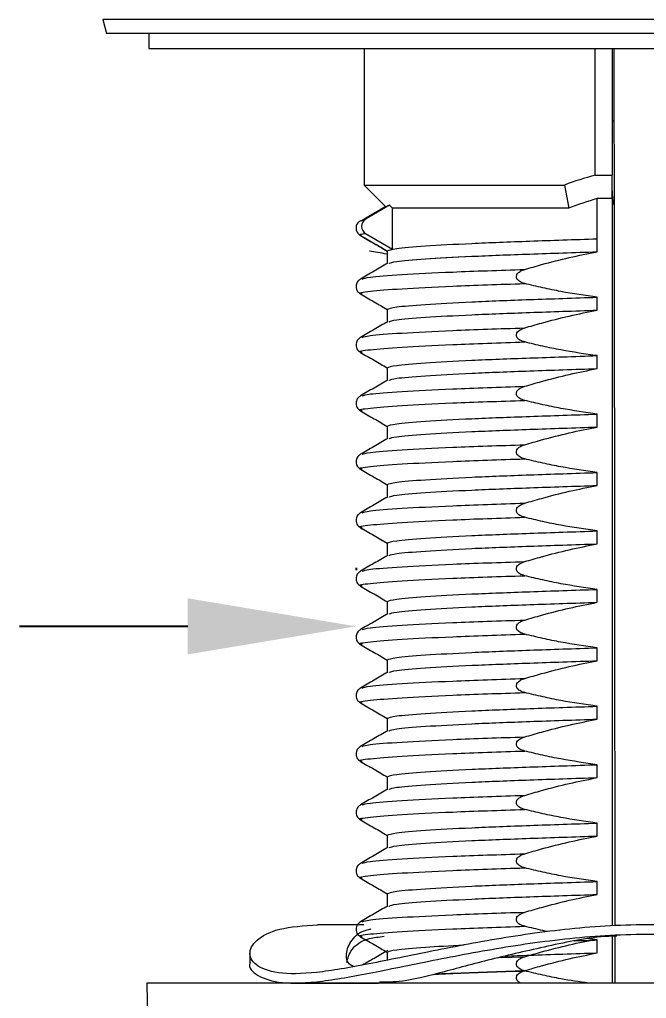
# Model space of a CAD drawing. Header units: inches. Extents: x 4.3 to 18.3, y 1.7 to 16.3.
# Drawn here: x 4.835 to 5.505, y 12.285 to 13.332 of the extents above; entities that cross this region are included whole.
import ezdxf

# ---------------------------------------------------------------- set-up
doc = ezdxf.new("R2010")
doc.units = ezdxf.units.IN
doc.header["$MEASUREMENT"] = 0
doc.header["$PDSIZE"] = -1
doc.layers.add('Dim', color=1, linetype='Continuous')
doc.layers.add('Object', color=4, linetype='Continuous')
doc.styles.get("Standard").update_dxf_attribs({"font": 'romans.shx'})
doc.dimstyles.get("Standard").update_dxf_attribs({"dimtxt": 0.125, "dimasz": 0.18, "dimexe": 0.06, "dimexo": 0.0625, "dimgap": 0.09, "dimtad": 0, "dimtih": 1, "dimtoh": 1, "dimdec": 4, "dimlfac": 2, "dimzin": 4, "dimdsep": 46, "dimlunit": 5, "dimtxsty": 'Standard', "dimcen": 0.09, "dimadec": 0, "dimazin": 1, "dimtfac": 1, "dimtdec": 4, "dimtofl": 0, "dimtmove": 0, "dimatfit": 0, "dimfxl": 0, "dimfrac": 2, "dimtolj": 1, "dimtzin": 0, "dimarcsym": 0})

# ---------------------------------------------------------------- blocks, each defined once
blk = doc.blocks.new('*D17')
at = {"layer": 'Defpoints', "color": 0}
for p in [(5.1945, 12.6831), (5.8734, 12.6831), (5.8734, 12.6831)]:
    blk.add_point(p, dxfattribs=at)
at = {"layer": 'Dim', "color": 0, "lineweight": -2}
for p, q in [((5.1945, 12.7456), (5.1945, 12.7431)), ((5.8734, 12.7456), (5.8734, 12.7431)), ((5.0145, 12.6831), (4.8345, 12.6831)), ((6.0534, 12.6831), (6.4685, 12.6831))]:
    blk.add_line(p, q, dxfattribs=at)
at = {"layer": 'Dim', "color": 0}
for points in [[(5.0145, 12.7131), (5.0145, 12.6531), (5.1945, 12.6831)], [(6.0534, 12.7131), (6.0534, 12.6531), (5.8734, 12.6831)]]:
    blk.add_solid(points, dxfattribs=at)
at = {"layer": 'Dim', "color": 0, "insert": (6.9751, 12.6831), "char_height": 0.125, "attachment_point": 5}
blk.add_mtext('\\A1;1 3/8\\P [35mm]\\PDia.', dxfattribs=at)

msp = doc.modelspace()

# ---------------------------------------------------------------- linework, layer by layer
at = {"layer": 'Object', "color": 4, "linetype": 'Continuous', "lineweight": 15}
for p, q in [((6.14415, 13.332111), (4.923677, 13.332111)), ((4.923677, 13.332111), (4.927417, 13.317111)), ((6.14041, 13.317111), (4.927417, 13.317111)), ((4.97289, 13.317111), (4.97289, 13.301079)), ((4.97289, 13.301079), (5.533913, 13.301079)), ((5.203205, 13.301079), (5.203205, 13.155142)), ((5.450438, 13.165576), (5.450438, 13.301079)), ((5.468413, 13.301079), (5.468413, 13.165576)), ((5.470277, 13.301079), (5.470501, 13.097231)), ((5.470362, 13.223444), (5.468413, 13.223444)), ((5.450438, 13.165576), (5.468413, 13.165576)), ((5.468413, 13.140576), (5.468413, 13.165576)), ((5.203205, 13.155142), (5.417567, 13.155142)), ((5.203205, 13.155142), (5.226826, 13.131521)), ((5.417567, 13.155142), (5.422147, 13.130434)), ((5.452605, 13.096892), (5.452605, 13.140576)), ((5.468413, 13.140576), (5.452605, 13.140576)), ((5.468413, 13.140576), (5.468413, 13.086707)), ((5.230284, 13.133542), (5.204711, 13.118511)), ((5.230333, 13.133478), (5.227661, 13.132356)), ((5.233322, 13.130434), (5.230275, 13.133536)), ((5.233322, 13.086642), (5.233322, 13.130434)), ((5.422147, 13.130434), (5.233322, 13.130434)), ((5.199967, 13.117003), (5.204744, 13.118438)), ((5.204782, 13.103416), (5.233362, 13.086619)), ((5.452605, 13.083812), (5.452605, 13.097626)), ((5.470512, 13.097231), (5.470898, 12.736604)), ((5.227913, 13.084768), (5.233323, 13.086549)), ((5.227913, 13.084768), (5.227913, 13.071191)), ((5.227913, 13.084768), (5.227913, 13.071191)), ((5.468413, 13.086707), (5.468413, 12.736604)), ((5.452605, 13.021312), (5.452605, 13.035126)), ((5.227913, 13.022269), (5.227913, 13.008691)), ((5.452605, 12.958812), (5.452605, 12.972626)), ((5.227913, 12.959769), (5.227913, 12.946192)), ((5.452605, 12.896312), (5.452605, 12.910126)), ((5.227913, 12.897268), (5.227913, 12.883691)), ((5.452605, 12.833812), (5.452605, 12.847626)), ((5.227913, 12.834769), (5.227913, 12.821191)), ((5.452605, 12.771312), (5.452605, 12.785126)), ((5.452606, 12.771311), (5.452606, 12.785125)), ((5.227914, 12.772268), (5.227914, 12.758691)), ((5.468413, 12.736604), (5.468413, 12.362822)), ((5.470898, 12.736604), (5.471309, 12.362964)), ((5.452605, 12.708812), (5.452605, 12.722626)), ((5.227913, 12.709768), (5.227913, 12.696191)), ((5.452605, 12.646312), (5.452605, 12.660126)), ((5.227913, 12.647269), (5.227913, 12.633691)), ((5.452605, 12.583812), (5.452605, 12.597626)), ((5.227913, 12.584769), (5.227913, 12.571191)), ((5.452605, 12.521312), (5.452605, 12.535126)), ((5.227913, 12.522268), (5.227913, 12.508691)), ((5.452605, 12.458812), (5.452605, 12.472626)), ((5.227913, 12.459769), (5.227913, 12.446191)), ((5.452605, 12.396312), (5.452605, 12.410126)), ((5.227913, 12.397269), (5.227913, 12.383691)), ((5.202964, 12.363961), (5.153211, 12.363961)), ((5.452605, 12.333812), (5.452605, 12.347626)), ((5.468413, 12.351674), (5.468413, 12.301461)), ((5.471321, 12.351758), (5.471376, 12.301461)), ((5.227913, 12.334768), (5.227913, 12.325958)), ((5.08097, 12.333346), (5.08097, 12.323347)), ((5.347424, 12.328797), (5.374971, 12.329699)), ((6.097286, 12.301461), (4.970541, 12.301461)), ((4.970541, 12.301461), (4.971234, 12.261741)), ((5.12516, 12.301493), (5.21839, 12.301493)), ((5.202649, 12.301493), (5.202705, 12.301461))]:
    msp.add_line(p, q, dxfattribs=at)
for centre, radius, start, end in [((5.533913, 12.845576), 0.330709, 104.620471, 110.598063), ((5.533913, 12.845576), 0.306, 105.4093, 111.422984), ((5.209242, 13.110985), 0.008785, 121.104863, 239.439852)]:
    msp.add_arc(centre, radius, start, end, dxfattribs=at)
msp.add_ellipse((5.473413, 13.148803), major_axis=(0, 0.01866), ratio=0.26794919, start_param=1.57079633, end_param=2.50983748, dxfattribs=at)
for points, knots in [([(5.226279, 13.132068), (5.222048, 13.129619), (5.212975, 13.124366), (5.203903, 13.119114), (5.199062, 13.116311)], [0, 0, 0, 0, 0.466364616, 1, 1, 1, 1]), ([(5.199202, 13.117094), (5.198161, 13.116346), (5.195959, 13.114762), (5.193981, 13.110073), (5.19507, 13.104378), (5.197812, 13.102222), (5.1992, 13.10113)], [0, 0, 0, 0, 0.21948819, 0.46436876, 0.72875201, 1, 1, 1, 1]), ([(5.200433, 13.101205), (5.199818, 13.101325), (5.19612, 13.102049), (5.200823, 13.102757), (5.204744, 13.103346)], [0, 0, 0, 0, 0.166410718, 1, 1, 1, 1]), ([(5.199201, 13.10113), (5.204057, 13.098323), (5.213628, 13.092791), (5.223198, 13.087258), (5.227913, 13.084532)], [0, 0, 0, 0, 0.50732747, 1, 1, 1, 1]), ([(5.200115, 13.100753), (5.204958, 13.09795), (5.214225, 13.092584), (5.22349, 13.087219), (5.227913, 13.084657)], [0, 0, 0, 0, 0.522554907, 1, 1, 1, 1]), ([(5.227913, 13.084768), (5.229878, 13.085576), (5.233878, 13.087219), (5.265995, 13.089976), (5.315323, 13.092734), (5.378671, 13.095162), (5.427965, 13.096805), (5.452605, 13.097626)], [0, 0, 0, 0, 0.19759985, 0.40218571, 0.60677143, 0.80343505, 1, 1, 1, 1]), ([(5.227537, 13.081119), (5.220882, 13.082466), (5.214144, 13.083829), (5.209048, 13.08427), (5.208986, 13.084275)], [0, 0, 0, 0, 0.987900104, 1, 1, 1, 1]), ([(5.229962, 13.071456), (5.231646, 13.072101), (5.23552, 13.073583), (5.26614, 13.076163), (5.315286, 13.078919), (5.37868, 13.081349), (5.427968, 13.082991), (5.452605, 13.083812)], [0, 0, 0, 0, 0.16399508, 0.37714906, 0.5903029, 0.79520288, 1, 1, 1, 1]), ([(5.229962, 13.071456), (5.231589, 13.072101), (5.235333, 13.073585), (5.267159, 13.076151), (5.297635, 13.078082), (5.319929, 13.07896), (5.320633, 13.078988)], [0, 0, 0, 0, 0.2745834, 0.63147547, 0.9883673, 1, 1, 1, 1]), ([(5.374971, 13.064842), (5.380982, 13.06659), (5.396774, 13.071183), (5.422601, 13.077814), (5.442598, 13.081811), (5.452605, 13.083812)], [0, 0, 0, 0, 0.23490281, 0.61712232, 1, 1, 1, 1]), ([(5.228341, 13.071438), (5.223486, 13.068632), (5.213776, 13.063019), (5.204066, 13.057406), (5.199211, 13.054599)], [0, 0, 0, 0, 0.499977505, 1, 1, 1, 1]), ([(5.200909, 13.054625), (5.202777, 13.05528), (5.20703, 13.056773), (5.240658, 13.059372), (5.287, 13.06172), (5.33383, 13.063539), (5.361387, 13.064412), (5.374971, 13.064842)], [0, 0, 0, 0, 0.20275083, 0.46173924, 0.72072776, 0.86233396, 1, 1, 1, 1]), ([(5.374971, 13.04975), (5.373144, 13.050311), (5.370557, 13.051106), (5.367737, 13.053186), (5.366422, 13.054869), (5.36591, 13.05664), (5.366034, 13.058174), (5.366761, 13.059865), (5.368606, 13.06194), (5.371527, 13.063683), (5.373924, 13.064489), (5.374971, 13.064842)], [0, 0, 0, 0, 0.22731519, 0.3218077, 0.41715911, 0.47803922, 0.53907358, 0.59812008, 0.69630639, 0.86720087, 1, 1, 1, 1]), ([(5.199202, 13.054594), (5.198215, 13.053894), (5.196099, 13.052392), (5.194016, 13.047864), (5.194939, 13.042027), (5.197759, 13.03978), (5.1992, 13.03863)], [0, 0, 0, 0, 0.21116325, 0.45282353, 0.72025287, 1, 1, 1, 1]), ([(5.200883, 13.038604), (5.200098, 13.038758), (5.195122, 13.039736), (5.207666, 13.041509), (5.239869, 13.04428), (5.287107, 13.046628), (5.333811, 13.048448), (5.361381, 13.04932), (5.374971, 13.04975)], [0, 0, 0, 0, 0.042766, 0.27138041, 0.50807434, 0.74476836, 0.87418467, 1, 1, 1, 1]), ([(5.452605, 13.035126), (5.439585, 13.036975), (5.420031, 13.039754), (5.394223, 13.045106), (5.381391, 13.048202), (5.374971, 13.04975)], [0, 0, 0, 0, 0.49896663, 0.74937864, 1, 1, 1, 1]), ([(5.199201, 13.03863), (5.204057, 13.035823), (5.213628, 13.030291), (5.223198, 13.024758), (5.227913, 13.022032)], [0, 0, 0, 0, 0.50732965, 1, 1, 1, 1]), ([(5.227913, 13.022269), (5.229878, 13.023076), (5.233878, 13.024719), (5.265995, 13.027476), (5.315323, 13.030234), (5.378671, 13.032663), (5.427965, 13.034305), (5.452605, 13.035126)], [0, 0, 0, 0, 0.19759983, 0.40218572, 0.60677142, 0.80343507, 1, 1, 1, 1]), ([(5.229962, 13.008956), (5.231646, 13.009601), (5.23552, 13.011082), (5.26614, 13.013664), (5.315286, 13.016419), (5.37868, 13.018849), (5.427968, 13.020491), (5.452605, 13.021312)], [0, 0, 0, 0, 0.16399508, 0.37714908, 0.59030289, 0.79520286, 1, 1, 1, 1]), ([(5.374971, 13.002342), (5.380982, 13.00409), (5.396774, 13.008683), (5.422601, 13.015314), (5.442598, 13.019311), (5.452605, 13.021312)], [0, 0, 0, 0, 0.23490264, 0.61712185, 1, 1, 1, 1]), ([(5.228341, 13.008939), (5.223486, 13.006132), (5.213777, 13.000518), (5.204066, 12.994906), (5.199211, 12.992099)], [0, 0, 0, 0, 0.49998187, 1, 1, 1, 1]), ([(5.200909, 12.992125), (5.202777, 12.99278), (5.20703, 12.994272), (5.240658, 12.996872), (5.287, 12.99922), (5.33383, 13.001039), (5.361387, 13.001912), (5.374971, 13.002342)], [0, 0, 0, 0, 0.20275081, 0.46173922, 0.72072775, 0.86233396, 1, 1, 1, 1]), ([(5.374971, 12.98725), (5.373144, 12.987811), (5.370557, 12.988607), (5.367737, 12.990686), (5.366422, 12.992369), (5.36591, 12.99414), (5.366034, 12.995674), (5.366761, 12.997365), (5.368606, 12.99944), (5.371527, 13.001183), (5.373924, 13.001989), (5.374971, 13.002342)], [0, 0, 0, 0, 0.2273191, 0.32180434, 0.41715558, 0.47803558, 0.53906983, 0.59812708, 0.69631321, 0.86720111, 1, 1, 1, 1]), ([(5.199202, 12.992094), (5.198215, 12.991394), (5.196099, 12.989891), (5.194016, 12.985364), (5.194939, 12.979527), (5.197759, 12.977279), (5.1992, 12.97613)], [0, 0, 0, 0, 0.21116325, 0.45282353, 0.72025287, 1, 1, 1, 1]), ([(5.200883, 12.976104), (5.200098, 12.976258), (5.195122, 12.977235), (5.207666, 12.979009), (5.239869, 12.98178), (5.287107, 12.984128), (5.333811, 12.985948), (5.361381, 12.98682), (5.374971, 12.98725)], [0, 0, 0, 0, 0.04276598, 0.27138042, 0.50807433, 0.74476835, 0.87418467, 1, 1, 1, 1]), ([(5.452605, 12.972626), (5.439585, 12.974476), (5.420031, 12.977254), (5.394223, 12.982606), (5.381391, 12.985701), (5.374971, 12.98725)], [0, 0, 0, 0, 0.498967, 0.74937845, 1, 1, 1, 1]), ([(5.199201, 12.97613), (5.204057, 12.973323), (5.213628, 12.967791), (5.223198, 12.962258), (5.227913, 12.959532)], [0, 0, 0, 0, 0.50733189, 1, 1, 1, 1]), ([(5.227913, 12.959769), (5.229878, 12.960576), (5.233878, 12.962219), (5.265995, 12.964976), (5.315323, 12.967734), (5.378671, 12.970163), (5.427965, 12.971805), (5.452605, 12.972626)], [0, 0, 0, 0, 0.19759982, 0.40218571, 0.60677143, 0.80343505, 1, 1, 1, 1]), ([(5.229962, 12.946456), (5.231646, 12.947101), (5.23552, 12.948583), (5.26614, 12.951163), (5.315286, 12.95392), (5.37868, 12.956349), (5.427968, 12.957991), (5.452605, 12.958812)], [0, 0, 0, 0, 0.16399508, 0.37714906, 0.5903029, 0.79520285, 1, 1, 1, 1]), ([(5.374971, 12.939842), (5.380982, 12.94159), (5.396774, 12.946184), (5.422601, 12.952814), (5.442598, 12.956811), (5.452605, 12.958812)], [0, 0, 0, 0, 0.23490285, 0.61712151, 1, 1, 1, 1]), ([(5.228341, 12.946438), (5.223486, 12.943632), (5.213777, 12.938018), (5.204066, 12.932406), (5.199211, 12.929599)], [0, 0, 0, 0, 0.49998187, 1, 1, 1, 1]), ([(5.200909, 12.929625), (5.202777, 12.93028), (5.20703, 12.931772), (5.240658, 12.934372), (5.287, 12.93672), (5.33383, 12.93854), (5.361387, 12.939412), (5.374971, 12.939842)], [0, 0, 0, 0, 0.2027508, 0.46173924, 0.72072774, 0.86233396, 1, 1, 1, 1]), ([(5.374971, 12.92475), (5.373144, 12.925311), (5.370557, 12.926106), (5.367737, 12.928186), (5.366422, 12.929869), (5.36591, 12.93164), (5.366034, 12.933174), (5.366761, 12.934865), (5.368606, 12.93694), (5.371527, 12.938683), (5.373924, 12.939489), (5.374971, 12.939842)], [0, 0, 0, 0, 0.22731844, 0.3218105, 0.41716146, 0.47802996, 0.53907575, 0.59812198, 0.69630782, 0.8672015, 1, 1, 1, 1]), ([(5.199202, 12.929594), (5.198215, 12.928894), (5.196099, 12.927392), (5.194016, 12.922864), (5.194939, 12.917027), (5.197759, 12.914779), (5.1992, 12.91363)], [0, 0, 0, 0, 0.211160477, 0.452820309, 0.72025338, 1, 1, 1, 1]), ([(5.200883, 12.913604), (5.200098, 12.913758), (5.195122, 12.914736), (5.207666, 12.916509), (5.239869, 12.919281), (5.287107, 12.921628), (5.333811, 12.923448), (5.361381, 12.92432), (5.374971, 12.92475)], [0, 0, 0, 0, 0.042766, 0.27138042, 0.50807436, 0.74476835, 0.87418469, 1, 1, 1, 1]), ([(5.452605, 12.910126), (5.439585, 12.911976), (5.420031, 12.914754), (5.394223, 12.920106), (5.381391, 12.923201), (5.374971, 12.92475)], [0, 0, 0, 0, 0.498967, 0.74937845, 1, 1, 1, 1]), ([(5.199201, 12.91363), (5.204057, 12.910823), (5.213628, 12.905291), (5.223198, 12.899758), (5.227913, 12.897032)], [0, 0, 0, 0, 0.50732747, 1, 1, 1, 1]), ([(5.227913, 12.897268), (5.229878, 12.898076), (5.233878, 12.899719), (5.265995, 12.902476), (5.315323, 12.905234), (5.378671, 12.907662), (5.427965, 12.909305), (5.452605, 12.910126)], [0, 0, 0, 0, 0.19759985, 0.40218571, 0.60677143, 0.80343505, 1, 1, 1, 1]), ([(5.229962, 12.883956), (5.231646, 12.884601), (5.23552, 12.886083), (5.26614, 12.888664), (5.315286, 12.891419), (5.37868, 12.893849), (5.427968, 12.895491), (5.452605, 12.896312)], [0, 0, 0, 0, 0.16399508, 0.37714909, 0.5903029, 0.79520288, 1, 1, 1, 1]), ([(5.374971, 12.877342), (5.380982, 12.87909), (5.396774, 12.883683), (5.422601, 12.890314), (5.442598, 12.894311), (5.452605, 12.896312)], [0, 0, 0, 0, 0.23490281, 0.61712232, 1, 1, 1, 1]), ([(5.228341, 12.883938), (5.223486, 12.881132), (5.213776, 12.875519), (5.204066, 12.869906), (5.199211, 12.867099)], [0, 0, 0, 0, 0.499977505, 1, 1, 1, 1]), ([(5.200909, 12.867125), (5.202777, 12.86778), (5.20703, 12.869273), (5.240658, 12.871872), (5.287, 12.87422), (5.33383, 12.876039), (5.361387, 12.876912), (5.374971, 12.877342)], [0, 0, 0, 0, 0.20275083, 0.46173924, 0.72072776, 0.86233396, 1, 1, 1, 1]), ([(5.374971, 12.86225), (5.373144, 12.862812), (5.370557, 12.863607), (5.367737, 12.865686), (5.366422, 12.867369), (5.36591, 12.86914), (5.366034, 12.870674), (5.366761, 12.872365), (5.368606, 12.87444), (5.371527, 12.876183), (5.373924, 12.876989), (5.374971, 12.877342)], [0, 0, 0, 0, 0.227320147, 0.321805819, 0.417157492, 0.478037769, 0.539072302, 0.598118967, 0.69630555, 0.867200501, 1, 1, 1, 1]), ([(5.199202, 12.867094), (5.198215, 12.866394), (5.196099, 12.864892), (5.194016, 12.860364), (5.194939, 12.854527), (5.197759, 12.85228), (5.1992, 12.85113)], [0, 0, 0, 0, 0.21116325, 0.45282353, 0.72025287, 1, 1, 1, 1]), ([(5.200883, 12.851104), (5.200098, 12.851258), (5.195122, 12.852236), (5.207666, 12.854009), (5.239869, 12.85678), (5.287107, 12.859128), (5.333811, 12.860948), (5.361381, 12.86182), (5.374971, 12.86225)], [0, 0, 0, 0, 0.042766, 0.27138041, 0.50807434, 0.74476836, 0.87418467, 1, 1, 1, 1]), ([(5.452605, 12.847626), (5.439585, 12.849476), (5.420031, 12.852254), (5.394223, 12.857606), (5.381391, 12.860701), (5.374971, 12.86225)], [0, 0, 0, 0, 0.49896634, 0.7493785, 1, 1, 1, 1]), ([(5.199201, 12.85113), (5.204057, 12.848323), (5.213628, 12.842791), (5.223198, 12.837258), (5.227913, 12.834532)], [0, 0, 0, 0, 0.50732965, 1, 1, 1, 1]), ([(5.227913, 12.834769), (5.229878, 12.835576), (5.233878, 12.837219), (5.265995, 12.839976), (5.315323, 12.842734), (5.378671, 12.845163), (5.427965, 12.846805), (5.452605, 12.847626)], [0, 0, 0, 0, 0.19759982, 0.40218571, 0.60677141, 0.80343505, 1, 1, 1, 1]), ([(5.229962, 12.821456), (5.231646, 12.822101), (5.23552, 12.823582), (5.26614, 12.826164), (5.315286, 12.828919), (5.37868, 12.831349), (5.427968, 12.832991), (5.452605, 12.833812)], [0, 0, 0, 0, 0.16399508, 0.37714908, 0.59030289, 0.79520286, 1, 1, 1, 1]), ([(5.374971, 12.814842), (5.380982, 12.81659), (5.396774, 12.821184), (5.422601, 12.827814), (5.442598, 12.831811), (5.452605, 12.833812)], [0, 0, 0, 0, 0.23490362, 0.61712189, 1, 1, 1, 1]), ([(5.228341, 12.821439), (5.223486, 12.818632), (5.213777, 12.813018), (5.204066, 12.807406), (5.199211, 12.804599)], [0, 0, 0, 0, 0.49998187, 1, 1, 1, 1]), ([(5.200909, 12.804625), (5.202777, 12.80528), (5.20703, 12.806772), (5.240658, 12.809372), (5.287, 12.81172), (5.33383, 12.813539), (5.361387, 12.814412), (5.374971, 12.814842)], [0, 0, 0, 0, 0.20275081, 0.46173925, 0.72072775, 0.86233396, 1, 1, 1, 1]), ([(5.374971, 12.79975), (5.373144, 12.800311), (5.370557, 12.801107), (5.367737, 12.803186), (5.366422, 12.804869), (5.36591, 12.80664), (5.366034, 12.808174), (5.366761, 12.809865), (5.368605, 12.81194), (5.371527, 12.813683), (5.373924, 12.814489), (5.374971, 12.814842)], [0, 0, 0, 0, 0.22731933, 0.32180466, 0.41716547, 0.47803421, 0.53908024, 0.59812669, 0.69631292, 0.86720098, 1, 1, 1, 1]), ([(5.199202, 12.804594), (5.198215, 12.803894), (5.196099, 12.802391), (5.194016, 12.797864), (5.194939, 12.792027), (5.197759, 12.789779), (5.1992, 12.78863)], [0, 0, 0, 0, 0.21116325, 0.45282353, 0.72025287, 1, 1, 1, 1]), ([(5.200883, 12.788604), (5.200098, 12.788758), (5.195122, 12.789735), (5.207666, 12.791509), (5.239869, 12.79428), (5.287107, 12.796628), (5.333811, 12.798447), (5.361381, 12.79932), (5.374971, 12.79975)], [0, 0, 0, 0, 0.04276598, 0.27138042, 0.50807433, 0.74476835, 0.87418467, 1, 1, 1, 1]), ([(5.452605, 12.785126), (5.439585, 12.786976), (5.420031, 12.789754), (5.394223, 12.795106), (5.381391, 12.798201), (5.374971, 12.79975)], [0, 0, 0, 0, 0.498967, 0.74937845, 1, 1, 1, 1]), ([(5.452606, 12.785125), (5.439586, 12.786975), (5.420032, 12.789753), (5.394224, 12.795105), (5.381392, 12.7982), (5.374972, 12.799749)], [0, 0, 0, 0, 0.498967, 0.74937845, 1, 1, 1, 1]), ([(5.199201, 12.78863), (5.204057, 12.785823), (5.213628, 12.780291), (5.223198, 12.774758), (5.227913, 12.772032)], [0, 0, 0, 0, 0.50733189, 1, 1, 1, 1]), ([(5.199202, 12.788629), (5.204058, 12.785822), (5.213629, 12.78029), (5.223199, 12.774757), (5.227914, 12.772031)], [0, 0, 0, 0, 0.50732747, 1, 1, 1, 1]), ([(5.227913, 12.772269), (5.229878, 12.773076), (5.233878, 12.774719), (5.265995, 12.777476), (5.315323, 12.780234), (5.378671, 12.782663), (5.427965, 12.784305), (5.452605, 12.785126)], [0, 0, 0, 0, 0.19759982, 0.40218571, 0.60677143, 0.80343505, 1, 1, 1, 1]), ([(5.227914, 12.772268), (5.229879, 12.773075), (5.233879, 12.774718), (5.265996, 12.777475), (5.315324, 12.780233), (5.378672, 12.782662), (5.427966, 12.784304), (5.452606, 12.785125)], [0, 0, 0, 0, 0.19759985, 0.40218571, 0.60677143, 0.80343505, 1, 1, 1, 1]), ([(5.229963, 12.758955), (5.231647, 12.7596), (5.235521, 12.761082), (5.266141, 12.763663), (5.315287, 12.766419), (5.378681, 12.768848), (5.427969, 12.77049), (5.452606, 12.771311)], [0, 0, 0, 0, 0.16399508, 0.37714906, 0.5903029, 0.79520288, 1, 1, 1, 1]), ([(5.374972, 12.752341), (5.380984, 12.754089), (5.396775, 12.758683), (5.422602, 12.765314), (5.442599, 12.769311), (5.452606, 12.771311)], [0, 0, 0, 0, 0.23490281, 0.61712232, 1, 1, 1, 1]), ([(5.228342, 12.758938), (5.223487, 12.756131), (5.213777, 12.750518), (5.204067, 12.744905), (5.199212, 12.742098)], [0, 0, 0, 0, 0.499977505, 1, 1, 1, 1]), ([(5.199203, 12.742093), (5.198216, 12.741393), (5.1961, 12.739891), (5.194017, 12.735363), (5.194941, 12.729527), (5.19776, 12.727279), (5.199201, 12.72613)], [0, 0, 0, 0, 0.21116325, 0.45282353, 0.72025287, 1, 1, 1, 1]), ([(5.20091, 12.742124), (5.202778, 12.742779), (5.207031, 12.744272), (5.240659, 12.746871), (5.287001, 12.749219), (5.333831, 12.751039), (5.361388, 12.751911), (5.374972, 12.752341)], [0, 0, 0, 0, 0.20275083, 0.46173924, 0.72072776, 0.86233396, 1, 1, 1, 1]), ([(5.374972, 12.737249), (5.373145, 12.737811), (5.370558, 12.738606), (5.367738, 12.740685), (5.366423, 12.742369), (5.365911, 12.74414), (5.366035, 12.745674), (5.366762, 12.747365), (5.368606, 12.74944), (5.371528, 12.751182), (5.373925, 12.751988), (5.374972, 12.752341)], [0, 0, 0, 0, 0.22731933, 0.32180466, 0.41716547, 0.47803421, 0.53908024, 0.59812669, 0.69631292, 0.86720098, 1, 1, 1, 1]), ([(5.200884, 12.726104), (5.200099, 12.726258), (5.195123, 12.727235), (5.207667, 12.729008), (5.23987, 12.731779), (5.287108, 12.734128), (5.333812, 12.735947), (5.361382, 12.736819), (5.374972, 12.737249)], [0, 0, 0, 0, 0.04276598, 0.27138042, 0.50807433, 0.74476835, 0.87418467, 1, 1, 1, 1]), ([(5.452605, 12.722626), (5.439585, 12.724476), (5.420031, 12.727254), (5.394223, 12.732606), (5.381391, 12.735701), (5.374971, 12.73725)], [0, 0, 0, 0, 0.498967, 0.74937845, 1, 1, 1, 1]), ([(5.452607, 12.722624), (5.439587, 12.724474), (5.420033, 12.727252), (5.394225, 12.732604), (5.381393, 12.7357), (5.374973, 12.737248)], [0, 0, 0, 0, 0.498967, 0.74937845, 1, 1, 1, 1]), ([(5.199201, 12.72613), (5.204057, 12.723323), (5.213628, 12.717791), (5.223198, 12.712258), (5.227913, 12.709532)], [0, 0, 0, 0, 0.50732747, 1, 1, 1, 1]), ([(5.227913, 12.709768), (5.229878, 12.710576), (5.233878, 12.712219), (5.265995, 12.714976), (5.315323, 12.717734), (5.378671, 12.720162), (5.427965, 12.721805), (5.452605, 12.722626)], [0, 0, 0, 0, 0.19759985, 0.40218571, 0.60677143, 0.80343505, 1, 1, 1, 1]), ([(5.229962, 12.696456), (5.231646, 12.697101), (5.23552, 12.698583), (5.26614, 12.701163), (5.315286, 12.703919), (5.37868, 12.706349), (5.427968, 12.707991), (5.452605, 12.708812)], [0, 0, 0, 0, 0.16399508, 0.37714906, 0.5903029, 0.79520288, 1, 1, 1, 1]), ([(5.374971, 12.689842), (5.380982, 12.69159), (5.396774, 12.696183), (5.422601, 12.702814), (5.442598, 12.706811), (5.452605, 12.708812)], [0, 0, 0, 0, 0.23490281, 0.61712232, 1, 1, 1, 1]), ([(5.228341, 12.696438), (5.223486, 12.693632), (5.213776, 12.688019), (5.204066, 12.682406), (5.199211, 12.679599)], [0, 0, 0, 0, 0.499977505, 1, 1, 1, 1]), ([(5.200909, 12.679625), (5.202777, 12.68028), (5.20703, 12.681772), (5.240658, 12.684372), (5.287, 12.68672), (5.33383, 12.688539), (5.361387, 12.689412), (5.374971, 12.689842)], [0, 0, 0, 0, 0.20275083, 0.46173924, 0.72072776, 0.86233396, 1, 1, 1, 1]), ([(5.374971, 12.67475), (5.373144, 12.675311), (5.370557, 12.676106), (5.367737, 12.678186), (5.366422, 12.679869), (5.36591, 12.68164), (5.366034, 12.683174), (5.366761, 12.684865), (5.368606, 12.68694), (5.371527, 12.688683), (5.373924, 12.689489), (5.374971, 12.689842)], [0, 0, 0, 0, 0.22731519, 0.3218077, 0.41715911, 0.47803922, 0.53907358, 0.59812008, 0.69630639, 0.86720087, 1, 1, 1, 1]), ([(5.199202, 12.679594), (5.198215, 12.678894), (5.196099, 12.677392), (5.194016, 12.672864), (5.194939, 12.667027), (5.197759, 12.66478), (5.1992, 12.66363)], [0, 0, 0, 0, 0.21116325, 0.45282353, 0.72025287, 1, 1, 1, 1]), ([(5.200883, 12.663604), (5.200098, 12.663758), (5.195122, 12.664736), (5.207666, 12.666509), (5.239869, 12.66928), (5.287107, 12.671628), (5.333811, 12.673448), (5.361381, 12.67432), (5.374971, 12.67475)], [0, 0, 0, 0, 0.042766, 0.27138041, 0.50807434, 0.74476836, 0.87418467, 1, 1, 1, 1]), ([(5.452605, 12.660126), (5.439585, 12.661975), (5.420031, 12.664754), (5.394223, 12.670106), (5.381391, 12.673201), (5.374971, 12.67475)], [0, 0, 0, 0, 0.49896663, 0.74937864, 1, 1, 1, 1]), ([(5.199201, 12.66363), (5.204057, 12.660823), (5.213628, 12.655291), (5.223198, 12.649758), (5.227913, 12.647032)], [0, 0, 0, 0, 0.50732965, 1, 1, 1, 1]), ([(5.227913, 12.647269), (5.229878, 12.648076), (5.233878, 12.649719), (5.265995, 12.652476), (5.315323, 12.655234), (5.378671, 12.657663), (5.427965, 12.659305), (5.452605, 12.660126)], [0, 0, 0, 0, 0.19759983, 0.40218572, 0.60677142, 0.80343507, 1, 1, 1, 1]), ([(5.229962, 12.633956), (5.231646, 12.634601), (5.23552, 12.636082), (5.26614, 12.638664), (5.315286, 12.641419), (5.37868, 12.643849), (5.427968, 12.645491), (5.452605, 12.646312)], [0, 0, 0, 0, 0.16399508, 0.37714908, 0.59030289, 0.79520286, 1, 1, 1, 1]), ([(5.374971, 12.627342), (5.380982, 12.62909), (5.396774, 12.633683), (5.422601, 12.640314), (5.442598, 12.644311), (5.452605, 12.646312)], [0, 0, 0, 0, 0.23490264, 0.61712185, 1, 1, 1, 1]), ([(5.228341, 12.633939), (5.223486, 12.631132), (5.213777, 12.625518), (5.204066, 12.619906), (5.199211, 12.617099)], [0, 0, 0, 0, 0.49998187, 1, 1, 1, 1]), ([(5.200909, 12.617125), (5.202777, 12.61778), (5.20703, 12.619272), (5.240658, 12.621872), (5.287, 12.62422), (5.33383, 12.626039), (5.361387, 12.626912), (5.374971, 12.627342)], [0, 0, 0, 0, 0.20275081, 0.46173922, 0.72072775, 0.86233396, 1, 1, 1, 1]), ([(5.374971, 12.61225), (5.373144, 12.612811), (5.370557, 12.613607), (5.367737, 12.615686), (5.366422, 12.617369), (5.36591, 12.61914), (5.366034, 12.620674), (5.366761, 12.622365), (5.368606, 12.62444), (5.371527, 12.626183), (5.373924, 12.626989), (5.374971, 12.627342)], [0, 0, 0, 0, 0.2273191, 0.32180434, 0.41715558, 0.47803558, 0.53906983, 0.59812708, 0.69631321, 0.86720111, 1, 1, 1, 1]), ([(5.199202, 12.617094), (5.198215, 12.616394), (5.196099, 12.614891), (5.194016, 12.610363), (5.194939, 12.604527), (5.197759, 12.602279), (5.1992, 12.60113)], [0, 0, 0, 0, 0.21116325, 0.45282353, 0.72025287, 1, 1, 1, 1]), ([(5.200883, 12.601104), (5.200098, 12.601258), (5.195122, 12.602235), (5.207666, 12.604009), (5.239869, 12.60678), (5.287107, 12.609128), (5.333811, 12.610947), (5.361381, 12.61182), (5.374971, 12.61225)], [0, 0, 0, 0, 0.04276598, 0.27138042, 0.50807433, 0.74476835, 0.87418467, 1, 1, 1, 1]), ([(5.452605, 12.597626), (5.439585, 12.599476), (5.420031, 12.602254), (5.394223, 12.607606), (5.381391, 12.610701), (5.374971, 12.61225)], [0, 0, 0, 0, 0.498967, 0.74937845, 1, 1, 1, 1]), ([(5.199201, 12.60113), (5.204057, 12.598323), (5.213628, 12.592791), (5.223198, 12.587258), (5.227913, 12.584532)], [0, 0, 0, 0, 0.50733189, 1, 1, 1, 1]), ([(5.227913, 12.584769), (5.229878, 12.585576), (5.233878, 12.587219), (5.265995, 12.589976), (5.315323, 12.592734), (5.378671, 12.595162), (5.427965, 12.596805), (5.452605, 12.597626)], [0, 0, 0, 0, 0.19759982, 0.40218571, 0.60677143, 0.80343505, 1, 1, 1, 1]), ([(5.229962, 12.571456), (5.231646, 12.572101), (5.23552, 12.573583), (5.26614, 12.576163), (5.315286, 12.57892), (5.37868, 12.581348), (5.427968, 12.582991), (5.452605, 12.583812)], [0, 0, 0, 0, 0.16399508, 0.37714906, 0.5903029, 0.79520285, 1, 1, 1, 1]), ([(5.374971, 12.564842), (5.380982, 12.56659), (5.396774, 12.571183), (5.422601, 12.577814), (5.442598, 12.581811), (5.452605, 12.583812)], [0, 0, 0, 0, 0.23490285, 0.61712151, 1, 1, 1, 1]), ([(5.228341, 12.571438), (5.223486, 12.568632), (5.213777, 12.563018), (5.204066, 12.557406), (5.199211, 12.554599)], [0, 0, 0, 0, 0.49998187, 1, 1, 1, 1]), ([(5.200909, 12.554625), (5.202777, 12.55528), (5.20703, 12.556772), (5.240658, 12.559372), (5.287, 12.56172), (5.33383, 12.56354), (5.361387, 12.564412), (5.374971, 12.564842)], [0, 0, 0, 0, 0.2027508, 0.46173924, 0.72072774, 0.86233396, 1, 1, 1, 1]), ([(5.374971, 12.54975), (5.373144, 12.550311), (5.370557, 12.551106), (5.367737, 12.553186), (5.366422, 12.554869), (5.36591, 12.55664), (5.366034, 12.558174), (5.366761, 12.559865), (5.368606, 12.56194), (5.371527, 12.563683), (5.373924, 12.564489), (5.374971, 12.564842)], [0, 0, 0, 0, 0.22731844, 0.3218105, 0.41716146, 0.47802996, 0.53907575, 0.59812198, 0.69630782, 0.8672015, 1, 1, 1, 1]), ([(5.199202, 12.554594), (5.198215, 12.553894), (5.196099, 12.552392), (5.194016, 12.547864), (5.194939, 12.542027), (5.197759, 12.539779), (5.1992, 12.53863)], [0, 0, 0, 0, 0.211160477, 0.452820309, 0.72025338, 1, 1, 1, 1]), ([(5.200883, 12.538604), (5.200098, 12.538758), (5.195122, 12.539736), (5.207666, 12.541509), (5.239869, 12.544281), (5.287107, 12.546628), (5.333811, 12.548448), (5.361381, 12.54932), (5.374971, 12.54975)], [0, 0, 0, 0, 0.042766, 0.27138042, 0.50807436, 0.74476835, 0.87418469, 1, 1, 1, 1]), ([(5.452605, 12.535126), (5.439585, 12.536976), (5.420031, 12.539754), (5.394223, 12.545106), (5.381391, 12.548201), (5.374971, 12.54975)], [0, 0, 0, 0, 0.498967, 0.74937845, 1, 1, 1, 1]), ([(5.199201, 12.538629), (5.204057, 12.535823), (5.213628, 12.530291), (5.223198, 12.524758), (5.227913, 12.522032)], [0, 0, 0, 0, 0.50732747, 1, 1, 1, 1]), ([(5.227913, 12.522268), (5.229878, 12.523076), (5.233878, 12.524719), (5.265995, 12.527476), (5.315323, 12.530234), (5.378671, 12.532662), (5.427965, 12.534305), (5.452605, 12.535126)], [0, 0, 0, 0, 0.19759985, 0.40218571, 0.60677143, 0.80343505, 1, 1, 1, 1]), ([(5.229962, 12.508956), (5.231646, 12.509601), (5.23552, 12.511082), (5.26614, 12.513664), (5.315286, 12.516419), (5.37868, 12.518849), (5.427968, 12.520491), (5.452605, 12.521312)], [0, 0, 0, 0, 0.16399508, 0.37714909, 0.5903029, 0.79520288, 1, 1, 1, 1]), ([(5.374971, 12.502342), (5.380982, 12.50409), (5.396774, 12.508683), (5.422601, 12.515314), (5.442598, 12.519311), (5.452605, 12.521312)], [0, 0, 0, 0, 0.23490281, 0.61712232, 1, 1, 1, 1]), ([(5.228341, 12.508938), (5.223486, 12.506132), (5.213776, 12.500519), (5.204066, 12.494906), (5.199211, 12.492099)], [0, 0, 0, 0, 0.499977505, 1, 1, 1, 1]), ([(5.200909, 12.492125), (5.202777, 12.49278), (5.20703, 12.494272), (5.240658, 12.496872), (5.287, 12.49922), (5.33383, 12.501039), (5.361387, 12.501912), (5.374971, 12.502342)], [0, 0, 0, 0, 0.20275083, 0.46173924, 0.72072776, 0.86233396, 1, 1, 1, 1]), ([(5.374971, 12.48725), (5.373144, 12.487811), (5.370557, 12.488607), (5.367737, 12.490686), (5.366422, 12.492369), (5.36591, 12.49414), (5.366034, 12.495674), (5.366761, 12.497365), (5.368606, 12.49944), (5.371527, 12.501183), (5.373924, 12.501989), (5.374971, 12.502342)], [0, 0, 0, 0, 0.227320147, 0.321805819, 0.417157492, 0.478037769, 0.539072302, 0.598118967, 0.69630555, 0.867200501, 1, 1, 1, 1]), ([(5.199202, 12.492094), (5.198215, 12.491394), (5.196099, 12.489892), (5.194016, 12.485364), (5.194939, 12.479527), (5.197759, 12.47728), (5.1992, 12.47613)], [0, 0, 0, 0, 0.21116325, 0.45282353, 0.72025287, 1, 1, 1, 1]), ([(5.200883, 12.476104), (5.200098, 12.476258), (5.195122, 12.477236), (5.207666, 12.479008), (5.239869, 12.48178), (5.287107, 12.484128), (5.333811, 12.485948), (5.361381, 12.48682), (5.374971, 12.48725)], [0, 0, 0, 0, 0.042766, 0.27138041, 0.50807434, 0.74476836, 0.87418467, 1, 1, 1, 1]), ([(5.452605, 12.472626), (5.439585, 12.474476), (5.420031, 12.477253), (5.394223, 12.482606), (5.381391, 12.485701), (5.374971, 12.48725)], [0, 0, 0, 0, 0.49896634, 0.7493785, 1, 1, 1, 1]), ([(5.199201, 12.47613), (5.204057, 12.473323), (5.213628, 12.467791), (5.223198, 12.462258), (5.227913, 12.459532)], [0, 0, 0, 0, 0.50732965, 1, 1, 1, 1]), ([(5.227913, 12.459769), (5.229878, 12.460576), (5.233878, 12.462219), (5.265995, 12.464976), (5.315323, 12.467734), (5.378671, 12.470163), (5.427965, 12.471805), (5.452605, 12.472626)], [0, 0, 0, 0, 0.19759982, 0.40218571, 0.60677141, 0.80343505, 1, 1, 1, 1]), ([(5.229962, 12.446456), (5.231646, 12.4471), (5.23552, 12.448582), (5.26614, 12.451164), (5.315286, 12.453919), (5.37868, 12.456349), (5.427968, 12.457991), (5.452605, 12.458812)], [0, 0, 0, 0, 0.16399508, 0.37714908, 0.59030289, 0.79520286, 1, 1, 1, 1]), ([(5.374971, 12.439842), (5.380982, 12.44159), (5.396774, 12.446184), (5.422601, 12.452814), (5.442598, 12.456811), (5.452605, 12.458812)], [0, 0, 0, 0, 0.23490362, 0.61712189, 1, 1, 1, 1]), ([(5.228341, 12.446439), (5.223486, 12.443632), (5.213777, 12.438018), (5.204066, 12.432406), (5.199211, 12.429599)], [0, 0, 0, 0, 0.49998187, 1, 1, 1, 1]), ([(5.200909, 12.429625), (5.202777, 12.43028), (5.20703, 12.431772), (5.240658, 12.434372), (5.287, 12.43672), (5.33383, 12.438539), (5.361387, 12.439412), (5.374971, 12.439842)], [0, 0, 0, 0, 0.20275081, 0.46173925, 0.72072775, 0.86233396, 1, 1, 1, 1]), ([(5.374971, 12.42475), (5.373144, 12.425311), (5.370557, 12.426107), (5.367737, 12.428186), (5.366422, 12.429869), (5.36591, 12.43164), (5.366034, 12.433174), (5.366761, 12.434865), (5.368605, 12.43694), (5.371527, 12.438683), (5.373924, 12.439489), (5.374971, 12.439842)], [0, 0, 0, 0, 0.22731933, 0.32180466, 0.41716547, 0.47803421, 0.53908024, 0.59812669, 0.69631292, 0.86720098, 1, 1, 1, 1]), ([(5.199202, 12.429594), (5.198215, 12.428894), (5.196099, 12.427391), (5.194016, 12.422863), (5.194939, 12.417027), (5.197759, 12.414779), (5.1992, 12.41363)], [0, 0, 0, 0, 0.21116325, 0.45282353, 0.72025287, 1, 1, 1, 1]), ([(5.200883, 12.413604), (5.200098, 12.413758), (5.195122, 12.414735), (5.207666, 12.416509), (5.239869, 12.41928), (5.287107, 12.421628), (5.333811, 12.423447), (5.361381, 12.42432), (5.374971, 12.42475)], [0, 0, 0, 0, 0.04276598, 0.27138042, 0.50807433, 0.74476835, 0.87418467, 1, 1, 1, 1]), ([(5.452605, 12.410126), (5.439585, 12.411976), (5.420031, 12.414754), (5.394223, 12.420106), (5.381391, 12.423201), (5.374971, 12.42475)], [0, 0, 0, 0, 0.498967, 0.74937845, 1, 1, 1, 1]), ([(5.199201, 12.41363), (5.204057, 12.410823), (5.213628, 12.405291), (5.223198, 12.399758), (5.227913, 12.397032)], [0, 0, 0, 0, 0.50733189, 1, 1, 1, 1]), ([(5.227913, 12.397269), (5.229878, 12.398076), (5.233878, 12.399719), (5.265995, 12.402476), (5.315323, 12.405234), (5.378671, 12.407662), (5.427965, 12.409305), (5.452605, 12.410126)], [0, 0, 0, 0, 0.19759982, 0.40218571, 0.60677143, 0.80343505, 1, 1, 1, 1]), ([(5.229962, 12.383956), (5.231646, 12.384601), (5.23552, 12.386083), (5.26614, 12.388663), (5.315286, 12.39142), (5.37868, 12.393848), (5.427968, 12.395491), (5.452605, 12.396312)], [0, 0, 0, 0, 0.16399508, 0.37714906, 0.5903029, 0.79520285, 1, 1, 1, 1]), ([(5.374971, 12.377342), (5.380982, 12.37909), (5.396774, 12.383683), (5.422601, 12.390314), (5.442598, 12.394311), (5.452605, 12.396312)], [0, 0, 0, 0, 0.23490285, 0.61712151, 1, 1, 1, 1]), ([(5.228341, 12.383938), (5.223486, 12.381132), (5.213776, 12.375519), (5.204066, 12.369906), (5.199211, 12.367099)], [0, 0, 0, 0, 0.499977505, 1, 1, 1, 1]), ([(5.200909, 12.367125), (5.202777, 12.36778), (5.20703, 12.369272), (5.240658, 12.371872), (5.287, 12.37422), (5.33383, 12.37604), (5.361387, 12.376912), (5.374971, 12.377342)], [0, 0, 0, 0, 0.2027508, 0.46173924, 0.72072774, 0.86233396, 1, 1, 1, 1]), ([(5.374971, 12.36225), (5.373144, 12.362811), (5.370557, 12.363606), (5.367737, 12.365686), (5.366422, 12.367369), (5.36591, 12.36914), (5.366034, 12.370674), (5.366761, 12.372365), (5.368606, 12.37444), (5.371527, 12.376183), (5.373924, 12.376989), (5.374971, 12.377342)], [0, 0, 0, 0, 0.2273151, 0.32180757, 0.41715894, 0.47802771, 0.53907376, 0.59812024, 0.69630651, 0.86720092, 1, 1, 1, 1]), ([(5.199202, 12.367094), (5.198215, 12.366394), (5.196099, 12.364892), (5.194016, 12.360364), (5.194939, 12.354527), (5.197759, 12.352279), (5.1992, 12.35113)], [0, 0, 0, 0, 0.211160477, 0.452820309, 0.72025338, 1, 1, 1, 1]), ([(5.914616, 12.311461), (5.896851, 12.312539), (5.861095, 12.314709), (5.790935, 12.32781), (5.712681, 12.342775), (5.627617, 12.356576), (5.538717, 12.365106), (5.449217, 12.36314), (5.363721, 12.352374), (5.284699, 12.337711), (5.21467, 12.323047), (5.156231, 12.312282), (5.112727, 12.310316), (5.087059, 12.318846), (5.078171, 12.332647), (5.086083, 12.347612), (5.109128, 12.360712), (5.138578, 12.362883), (5.153211, 12.363961)], [0, 0, 0, 0, 0.06188952, 0.12456529, 0.18773403, 0.25064375, 0.31277023, 0.37451717, 0.43692035, 0.49999999, 0.56307965, 0.62548278, 0.68722976, 0.74935623, 0.81226597, 0.87543464, 0.93811039, 1, 1, 1, 1]), ([(5.191831, 12.319438), (5.191632, 12.319513), (5.184618, 12.322141), (5.182939, 12.333308), (5.188726, 12.346993), (5.198825, 12.357648), (5.210163, 12.35932), (5.210814, 12.359416)], [0, 0, 0, 0, 0.009425085, 0.333029002, 0.658453347, 0.980409376, 1, 1, 1, 1]), ([(5.200883, 12.351104), (5.200098, 12.351258), (5.195122, 12.352236), (5.207666, 12.354009), (5.239869, 12.356781), (5.287107, 12.359128), (5.333811, 12.360948), (5.361381, 12.36182), (5.374971, 12.36225)], [0, 0, 0, 0, 0.042766, 0.27138041, 0.50807435, 0.74476833, 0.87418467, 1, 1, 1, 1]), ([(5.399336, 12.356592), (5.39764, 12.356956), (5.389496, 12.358746), (5.381391, 12.360701), (5.374971, 12.36225)], [0.683547318, 0.683547318, 0.683547318, 0.683547318, 0.749377814, 1, 1, 1, 1]), ([(5.081285, 12.323389), (5.08118, 12.323197), (5.078429, 12.318179), (5.08822, 12.308854), (5.11242, 12.300314), (5.156314, 12.302282), (5.214647, 12.313047), (5.284705, 12.327711), (5.36372, 12.342374), (5.449217, 12.35314), (5.538716, 12.355105), (5.627617, 12.346576), (5.712681, 12.332775), (5.790935, 12.31781), (5.861095, 12.304709), (5.896851, 12.302539), (5.914616, 12.301461)], [0, 0, 0, 0, 0.00306451, 0.08027687, 0.15652784, 0.23231306, 0.30890361, 0.38632452, 0.46374538, 0.540336, 0.61612116, 0.69237214, 0.76958449, 0.84711466, 0.92403984, 1, 1, 1, 1]), ([(5.184562, 12.323416), (5.18573, 12.328088), (5.188104, 12.337583), (5.202319, 12.34901), (5.218958, 12.350907), (5.22443, 12.351531)], [0, 0, 0, 0, 0.39405261, 0.80073981, 1, 1, 1, 1]), ([(5.199201, 12.35113), (5.204057, 12.348323), (5.213628, 12.342791), (5.223198, 12.337258), (5.227913, 12.334532)], [0, 0, 0, 0, 0.50732965, 1, 1, 1, 1]), ([(5.473413, 12.351805), (5.472057, 12.351776), (5.447668, 12.351261), (5.402595, 12.341699), (5.341443, 12.327832), (5.287903, 12.313243), (5.245349, 12.302511), (5.227239, 12.302486), (5.21957, 12.302475)], [0, 0, 0, 0, 0.01221029, 0.21954426, 0.42996461, 0.64038563, 0.84771971, 1, 1, 1, 1]), ([(5.374971, 12.329699), (5.380982, 12.331447), (5.396774, 12.33604), (5.422601, 12.342671), (5.442598, 12.346668), (5.452605, 12.348669)], [0, 0, 0, 0, 0.23490285, 0.61712151, 1, 1, 1, 1]), ([(5.228341, 12.336295), (5.223486, 12.333489), (5.214526, 12.328309), (5.205566, 12.32313), (5.201461, 12.320757)], [0, 0, 0, 0, 0.499977505, 0.922762716, 0.922762716, 0.922762716, 0.922762716]), ([(5.227913, 12.334768), (5.229878, 12.335576), (5.233878, 12.337219), (5.2644, 12.339839), (5.294465, 12.341564), (5.310202, 12.342327)], [0, 0, 0, 0, 0.197599845, 0.402185708, 0.576629672, 0.576629672, 0.576629672, 0.576629672]), ([(5.353592, 12.330365), (5.362249, 12.330698), (5.393223, 12.331833), (5.427968, 12.332991), (5.452605, 12.333812)], [0.711185389, 0.711185389, 0.711185389, 0.711185389, 0.795202877, 1, 1, 1, 1]), ([(5.374971, 12.314842), (5.380982, 12.31659), (5.396774, 12.321183), (5.422601, 12.327814), (5.442598, 12.331811), (5.452605, 12.333812)], [0, 0, 0, 0, 0.23490281, 0.61712232, 1, 1, 1, 1]), ([(5.374971, 12.314607), (5.373144, 12.315168), (5.370557, 12.315963), (5.367737, 12.318043), (5.366422, 12.319726), (5.36591, 12.321497), (5.366034, 12.323031), (5.366761, 12.324722), (5.368606, 12.326797), (5.371527, 12.32854), (5.373924, 12.329346), (5.374971, 12.329699)], [0, 0, 0, 0, 0.22731519, 0.3218077, 0.41715911, 0.47803922, 0.53907358, 0.59812008, 0.69630639, 0.86720087, 1, 1, 1, 1]), ([(5.278107, 12.310873), (5.284409, 12.311209), (5.300388, 12.312047), (5.334089, 12.313303), (5.361473, 12.314176), (5.374971, 12.314607)], [0.030376315, 0.030376315, 0.030376315, 0.030376315, 0.2755261, 0.642873768, 1, 1, 1, 1]), ([(5.279735, 12.311289), (5.285578, 12.311564), (5.302703, 12.31233), (5.33383, 12.313539), (5.361387, 12.314412), (5.374971, 12.314842)], [0.642228851, 0.642228851, 0.642228851, 0.642228851, 0.720727754, 0.862333958, 1, 1, 1, 1]), ([(5.370377, 12.301461), (5.370146, 12.30158), (5.369232, 12.302083), (5.367737, 12.303186), (5.366422, 12.304869), (5.36591, 12.30664), (5.366034, 12.308174), (5.366761, 12.309865), (5.368606, 12.31194), (5.371527, 12.313683), (5.373924, 12.314489), (5.374971, 12.314842)], [0.195963085, 0.195963085, 0.195963085, 0.195963085, 0.227319105, 0.321804344, 0.417155579, 0.478035577, 0.53906983, 0.59812708, 0.696313213, 0.867201109, 1, 1, 1, 1]), ([(5.443156, 12.301461), (5.433296, 12.302874), (5.416902, 12.305224), (5.394225, 12.309969), (5.381391, 12.313061), (5.374971, 12.314607)], [0, 0, 0, 0, 0.429996006, 0.714878011, 1, 1, 1, 1])]:
    msp.add_open_spline(points, degree=3, knots=knots, dxfattribs=at)
for points in [[(5.427869, 12.3468), (5.436066, 12.347075), (5.444336, 12.34735), (5.452605, 12.347626)], [(5.452605, 12.347626), (5.449034, 12.348133), (5.445462, 12.348641), (5.441893, 12.349159)]]:
    msp.add_open_spline(points, degree=3, dxfattribs=at)

# ---------------------------------------------------------------- dimensions: what is measured, and where the dimension line sits
at = {"layer": 'Dim'}
dim = msp.add_linear_dim(base=(5.873352, 12.683093), p1=(5.194511, 12.683093), p2=(5.873352, 12.683093), text='<>\\PDia.', dimstyle='Standard', override={"dimpost": '\\X'}, dxfattribs=at)
dim.commit()
dim.dimension.update_dxf_attribs({"geometry": '*D17', "text_midpoint": (6.975138, 12.683093), "dimtype": 160})

doc.saveas('drawing.dxf')
